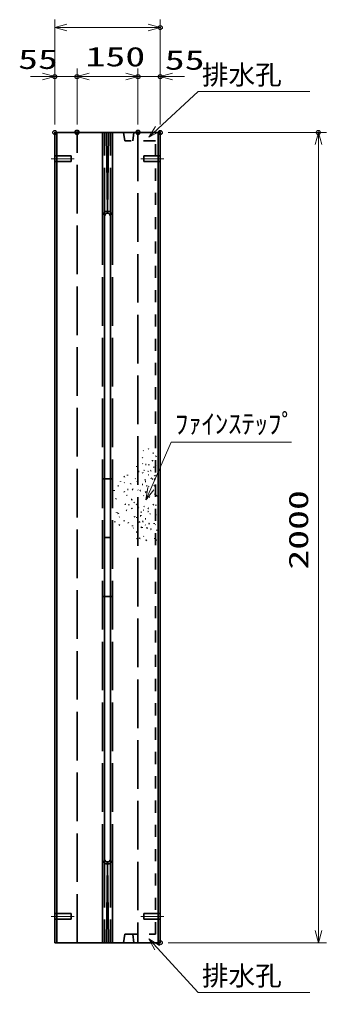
# Model space of a CAD drawing. Units: millimetres on the paper. Extents: x 15 to 1219, y 6 to 859.
# Drawn here: x 114.2 to 152.1, y 423 to 543 of the extents above; entities that cross this region are included whole.
import ezdxf
from ezdxf.enums import TextEntityAlignment as Align

# ---------------------------------------------------------------- set-up
doc = ezdxf.new("R2010")
doc.units = ezdxf.units.MM
doc.header["$PDMODE"] = 32
doc.header["$PDSIZE"] = 0.5
for name, pattern in [('DASHED', [7.5, 6, -1.5]), ('USER1', [18.5, 12, -1.5, 3.5, -1.5]), ('USER2', [3, 1.5, -1.5])]:
    doc.linetypes.add(name, pattern=pattern)
for name, color, linetype, lineweight in [('D-BMK（構造物基準線）', 2, 'USER1', 18), ('D-STR-DIM（寸法）', 7, 'Continuous', 13), ('D-STR-HTXT（WS-旗）', 7, 'Continuous', 13), ('D-STR-HTXT（旗上げ）', 7, 'Continuous', 13), ('D-STR（構造物WS）', 1, 'Continuous', 35), ('D-STR（構造物）', 1, 'Continuous', 35)]:
    doc.layers.add(name, color=color, linetype=linetype, lineweight=lineweight)
doc.layers.add('Defpoints_10', color=151, linetype='Continuous')
doc.styles.add('ＭＳ ゴシック', font='')
doc.styles.get('ＭＳ ゴシック').set_extended_font_data('MS Gothic')

# ---------------------------------------------------------------- blocks, each defined once
blk = doc.blocks.new('_Open30')
at = {"color": 7, "linetype": 'Continuous', "lineweight": 13}
for p, q in [((-1, 0.2679), (0, 0)), ((0, 0), (-1, -0.2679)), ((0, 0), (-1, 0))]:
    blk.add_line(p, q, dxfattribs=at)

msp = doc.modelspace()

# ---------------------------------------------------------------- linework, layer by layer
at = {"layer": 'D-BMK（構造物基準線）'}
for p, q in [((118.138, 525.851), (120.988, 525.851)), ((132.062, 525.851), (129.213, 525.851)), ((118.138, 432.351), (120.988, 432.351)), ((132.062, 432.351), (129.213, 432.351))]:
    msp.add_line(p, q, dxfattribs=at)
at = {"layer": 'D-STR-DIM（寸法）'}
for p, q in [((118.6, 536.998), (118.6, 543.048)), ((131.6, 536.998), (131.6, 543.048)), ((120.1, 542.048), (130.1, 542.048)), ((118.6, 530.101), (118.6, 536.998)), ((121.35, 530.153), (121.35, 536.998)), ((121.35, 530.101), (121.35, 536.998)), ((128.85, 530.101), (128.85, 536.998)), ((128.85, 530.138), (128.85, 536.998)), ((131.6, 530.071), (131.6, 536.998)), ((117.1, 535.998), (115.6, 535.998)), ((118.6, 535.998), (121.35, 535.998)), ((122.85, 535.998), (124.35, 535.998)), ((122.85, 535.998), (127.35, 535.998)), ((127.35, 535.998), (125.85, 535.998)), ((128.85, 535.998), (131.6, 535.998)), ((133.1, 535.998), (134.6, 535.998)), ((132.6, 529.101), (152.104, 529.101)), ((151.104, 430.601), (151.104, 527.601)), ((132.6, 429.101), (152.104, 429.101))]:
    msp.add_line(p, q, dxfattribs=at)
at = {"layer": 'D-STR-HTXT（WS-旗）'}
for points in [[(150.054, 534.147), (136.266, 534.147), (131.308, 529.559)], [(150.054, 422.953), (136.266, 422.953), (131.218, 428.485)]]:
    msp.add_lwpolyline(points, dxfattribs=at)
at = {"layer": 'D-STR-HTXT（旗上げ）'}
msp.add_lwpolyline([(147.773, 490.889), (132.943, 490.889), (130.443, 485.139)], dxfattribs=at)
msp.add_lwpolyline([(147.773, 490.889), (132.943, 490.889), (130.443, 485.139)], dxfattribs=at)
at = {"layer": 'D-STR（構造物WS）', "linetype": 'USER2'}
for p, q in [((127.217, 528.051), (127.079, 529.101)), ((128.35, 529.101), (128.221, 528.051)), ((131.025, 528.051), (127.217, 528.051)), ((131.025, 430.151), (131.025, 528.051)), ((127.079, 429.101), (127.217, 430.151)), ((127.217, 430.151), (131.025, 430.151)), ((128.35, 429.101), (128.221, 430.151))]:
    msp.add_line(p, q, dxfattribs=at)
at = {"layer": 'D-STR（構造物）'}
for p, q in [((118.6, 429.101), (118.6, 529.101)), ((118.6, 529.101), (131.6, 529.101)), ((118.85, 529.101), (118.85, 429.101)), ((124.475, 518.753), (124.475, 529.101)), ((124.475, 518.753), (124.475, 529.101)), ((124.975, 529.101), (125.1, 519.128)), ((125.225, 529.101), (125.1, 519.128)), ((125.725, 518.753), (125.725, 529.101)), ((131.35, 529.101), (131.35, 429.101)), ((131.6, 529.101), (131.6, 429.101)), ((124.725, 518.753), (124.725, 439.45)), ((125.475, 518.753), (125.475, 439.45)), ((130.108, 490.008), (130.165, 490.056)), ((130.108, 490.008), (130.165, 490.056)), ((130.165, 490.056), (130.213, 489.999)), ((130.165, 490.056), (130.213, 489.999)), ((129.368, 488.978), (129.421, 488.925)), ((129.368, 488.978), (129.421, 488.925)), ((129.421, 488.925), (129.474, 488.978)), ((129.421, 488.925), (129.474, 488.978)), ((129.482, 489.833), (129.555, 489.814)), ((129.482, 489.833), (129.555, 489.814)), ((130.683, 489.502), (130.758, 489.502)), ((130.683, 489.502), (130.758, 489.502)), ((131.031, 489.117), (131.084, 489.17)), ((131.031, 489.117), (131.084, 489.17)), ((131.084, 489.17), (131.137, 489.117)), ((131.084, 489.17), (131.137, 489.117)), ((128.714, 487.842), (128.707, 487.917)), ((128.714, 487.842), (128.707, 487.917)), ((129.461, 488.256), (129.396, 488.218)), ((129.461, 488.256), (129.396, 488.218)), ((129.848, 488.106), (129.774, 488.119)), ((129.848, 488.106), (129.774, 488.119)), ((130.187, 488.035), (130.213, 488.105)), ((130.187, 488.035), (130.213, 488.105)), ((130.667, 488.57), (130.594, 488.55)), ((130.667, 488.57), (130.594, 488.55)), ((130.647, 488.642), (130.667, 488.57)), ((130.647, 488.642), (130.667, 488.57)), ((130.784, 487.732), (130.797, 487.806)), ((130.784, 487.732), (130.797, 487.806)), ((130.797, 487.806), (130.871, 487.793)), ((130.797, 487.806), (130.871, 487.793)), ((130.979, 487.932), (131.04, 487.975)), ((130.979, 487.932), (131.04, 487.975)), ((131.04, 487.975), (131.083, 487.914)), ((131.04, 487.975), (131.083, 487.914)), ((127.169, 486.588), (127.116, 486.641)), ((127.169, 486.588), (127.116, 486.641)), ((127.169, 486.588), (127.222, 486.641)), ((127.169, 486.588), (127.222, 486.641)), ((127.585, 486.765), (127.547, 486.829)), ((127.585, 486.765), (127.547, 486.829)), ((128.55, 486.385), (128.492, 486.337)), ((128.55, 486.385), (128.492, 486.337)), ((129.002, 487.244), (128.932, 487.27)), ((129.002, 487.244), (128.932, 487.27)), ((129.415, 487.128), (129.446, 487.06)), ((129.415, 487.128), (129.446, 487.06)), ((129.631, 487.433), (129.57, 487.39)), ((129.631, 487.433), (129.57, 487.39)), ((129.631, 487.433), (129.675, 487.371)), ((129.631, 487.433), (129.675, 487.371)), ((130.065, 487.256), (130.127, 487.299)), ((130.065, 487.256), (130.127, 487.299)), ((130.174, 486.829), (130.099, 486.835)), ((130.174, 486.829), (130.099, 486.835)), ((130.127, 487.299), (130.17, 487.238)), ((130.127, 487.299), (130.17, 487.238)), ((130.396, 487.359), (130.464, 487.391)), ((130.396, 487.359), (130.464, 487.391)), ((130.518, 486.413), (130.469, 486.47)), ((130.518, 486.413), (130.469, 486.47)), ((130.911, 486.681), (130.949, 486.746)), ((130.911, 486.681), (130.949, 486.746)), ((130.949, 486.746), (131.014, 486.708)), ((130.949, 486.746), (131.014, 486.708)), ((125.725, 486.36), (124.475, 486.36)), ((125.725, 486.36), (124.475, 486.36)), ((126.387, 485.498), (126.462, 485.504)), ((126.387, 485.498), (126.462, 485.504)), ((126.696, 486.005), (126.716, 486.077)), ((126.696, 486.005), (126.716, 486.077)), ((127.144, 485.88), (127.209, 485.918)), ((127.144, 485.88), (127.209, 485.918)), ((127.96, 485.767), (127.935, 485.697)), ((127.96, 485.767), (127.935, 485.697)), ((128.735, 486.049), (128.796, 486.006)), ((128.735, 486.049), (128.796, 486.006)), ((128.796, 486.006), (128.753, 485.945)), ((128.796, 486.006), (128.753, 485.945)), ((129.378, 485.648), (129.452, 485.642)), ((129.378, 485.648), (129.452, 485.642)), ((129.742, 486.02), (129.817, 486.02)), ((129.742, 486.02), (129.817, 486.02)), ((129.761, 486.19), (129.748, 486.264)), ((129.761, 486.19), (129.748, 486.264)), ((129.986, 485.498), (129.914, 485.478)), ((129.986, 485.498), (129.914, 485.478)), ((130.148, 485.461), (130.21, 485.418)), ((130.148, 485.461), (130.21, 485.418)), ((130.21, 485.418), (130.167, 485.356)), ((130.21, 485.418), (130.167, 485.356)), ((130.629, 486.355), (130.567, 486.312)), ((130.629, 486.355), (130.567, 486.312)), ((130.672, 486.294), (130.629, 486.355)), ((130.672, 486.294), (130.629, 486.355)), ((130.83, 485.505), (130.903, 485.518)), ((130.83, 485.505), (130.903, 485.518)), ((130.92, 486.303), (130.846, 486.316)), ((130.92, 486.303), (130.846, 486.316)), ((130.903, 485.518), (130.916, 485.444)), ((130.903, 485.518), (130.916, 485.444)), ((130.907, 486.229), (130.92, 486.303)), ((130.907, 486.229), (130.92, 486.303)), ((125.908, 484.883), (125.915, 484.958)), ((125.908, 484.883), (125.915, 484.958)), ((127.162, 484.79), (127.194, 484.722)), ((127.162, 484.79), (127.194, 484.722)), ((127.437, 484.293), (127.495, 484.342)), ((127.437, 484.293), (127.495, 484.342)), ((127.495, 484.342), (127.543, 484.284)), ((127.495, 484.342), (127.543, 484.284)), ((127.652, 485.031), (127.577, 485.037)), ((127.652, 485.031), (127.577, 485.037)), ((128.211, 485.053), (128.143, 485.021)), ((128.211, 485.053), (128.143, 485.021)), ((128.211, 485.053), (128.18, 485.121)), ((128.211, 485.053), (128.18, 485.121)), ((128.899, 484.947), (128.851, 485.005)), ((128.899, 484.947), (128.851, 485.005)), ((129.151, 484.908), (129.086, 484.871)), ((129.151, 484.908), (129.086, 484.871)), ((129.114, 484.973), (129.151, 484.908)), ((129.114, 484.973), (129.151, 484.908)), ((129.592, 484.301), (129.554, 484.236)), ((129.592, 484.301), (129.554, 484.236)), ((129.755, 484.682), (129.828, 484.701)), ((129.755, 484.682), (129.828, 484.701)), ((129.828, 484.701), (129.808, 484.774)), ((129.828, 484.701), (129.808, 484.774)), ((130.269, 484.135), (130.208, 484.092)), ((130.269, 484.135), (130.208, 484.092)), ((130.269, 484.135), (130.312, 484.073)), ((130.269, 484.135), (130.312, 484.073)), ((130.959, 484.45), (130.885, 484.437)), ((130.959, 484.45), (130.885, 484.437)), ((130.972, 484.376), (130.959, 484.45)), ((130.972, 484.376), (130.959, 484.45)), ((131.201, 484.28), (131.14, 484.323)), ((131.201, 484.28), (131.14, 484.323)), ((131.158, 484.218), (131.201, 484.28)), ((131.158, 484.218), (131.201, 484.28)), ((126.127, 483.846), (126.158, 483.914)), ((126.127, 483.846), (126.158, 483.914)), ((127.264, 483.242), (127.264, 483.167)), ((127.339, 483.242), (127.264, 483.242)), ((127.264, 483.242), (127.264, 483.167)), ((127.339, 483.242), (127.264, 483.242)), ((127.732, 483.115), (127.713, 483.187)), ((127.732, 483.115), (127.713, 483.187)), ((128.013, 483.787), (128.088, 483.787)), ((128.013, 483.787), (128.088, 483.787)), ((128.088, 483.787), (128.088, 483.712)), ((128.088, 483.787), (128.088, 483.712)), ((128.413, 483.456), (128.36, 483.403)), ((128.413, 483.456), (128.36, 483.403)), ((128.692, 483.22), (128.635, 483.172)), ((128.692, 483.22), (128.635, 483.172)), ((128.692, 483.22), (128.741, 483.163)), ((128.692, 483.22), (128.741, 483.163)), ((128.877, 482.885), (128.939, 482.841)), ((128.877, 482.885), (128.939, 482.841)), ((128.939, 482.841), (128.896, 482.78)), ((128.939, 482.841), (128.896, 482.78)), ((129.582, 482.892), (129.64, 482.94)), ((129.582, 482.892), (129.64, 482.94)), ((129.64, 482.94), (129.591, 482.997)), ((129.64, 482.94), (129.591, 482.997)), ((130.015, 483.945), (130.002, 483.871)), ((130.015, 483.945), (130.002, 483.871)), ((130.71, 483.147), (130.771, 483.19)), ((130.71, 483.147), (130.771, 483.19)), ((130.771, 483.19), (130.814, 483.129)), ((130.771, 483.19), (130.814, 483.129)), ((131.063, 483.138), (131.05, 483.064)), ((131.063, 483.138), (131.05, 483.064)), ((126.219, 482.183), (126.2, 482.256)), ((126.219, 482.183), (126.2, 482.256)), ((126.403, 482.096), (126.338, 482.058)), ((126.403, 482.096), (126.338, 482.058)), ((126.403, 482.096), (126.441, 482.031)), ((126.403, 482.096), (126.441, 482.031)), ((126.527, 481.627), (126.58, 481.68)), ((126.527, 481.627), (126.58, 481.68)), ((127.401, 482.471), (127.471, 482.446)), ((127.401, 482.471), (127.471, 482.446)), ((128.115, 482.722), (128.047, 482.691)), ((128.115, 482.722), (128.047, 482.691)), ((128.147, 482.654), (128.115, 482.722)), ((128.147, 482.654), (128.115, 482.722)), ((128.445, 481.705), (128.377, 481.674)), ((128.445, 481.705), (128.377, 481.674)), ((128.477, 481.637), (128.445, 481.705)), ((128.477, 481.637), (128.445, 481.705)), ((128.723, 481.603), (128.698, 481.533)), ((128.723, 481.603), (128.698, 481.533)), ((129.218, 481.806), (129.145, 481.786)), ((129.218, 481.806), (129.145, 481.786)), ((129.273, 482.254), (129.198, 482.254)), ((129.273, 482.254), (129.198, 482.254)), ((129.199, 481.878), (129.218, 481.806)), ((129.199, 481.878), (129.218, 481.806)), ((129.595, 482.477), (129.52, 482.484)), ((129.595, 482.477), (129.52, 482.484)), ((130.129, 482.333), (130.056, 482.314)), ((130.129, 482.333), (130.056, 482.314)), ((130.149, 482.707), (130.076, 482.726)), ((130.149, 482.707), (130.076, 482.726)), ((130.129, 482.634), (130.149, 482.707)), ((130.129, 482.634), (130.149, 482.707)), ((130.148, 482.261), (130.129, 482.333)), ((130.148, 482.261), (130.129, 482.333)), ((130.315, 481.976), (130.372, 482.024)), ((130.315, 481.976), (130.372, 482.024)), ((130.372, 482.024), (130.324, 482.081)), ((130.372, 482.024), (130.324, 482.081)), ((131.068, 481.941), (131.062, 481.867)), ((131.068, 481.941), (131.062, 481.867)), ((125.984, 481.072), (126.016, 481.004)), ((125.984, 481.072), (126.016, 481.004)), ((126.507, 480.648), (126.565, 480.696)), ((126.507, 480.648), (126.565, 480.696)), ((126.565, 480.696), (126.613, 480.639)), ((126.565, 480.696), (126.613, 480.639)), ((127.144, 481.135), (127.163, 481.207)), ((127.144, 481.135), (127.163, 481.207)), ((127.664, 480.973), (127.67, 480.898)), ((127.664, 480.973), (127.67, 480.898)), ((128.189, 480.601), (128.189, 480.526)), ((128.189, 480.601), (128.189, 480.526)), ((129.065, 481.053), (128.993, 481.073)), ((129.065, 481.053), (128.993, 481.073)), ((129.046, 480.981), (129.065, 481.053)), ((129.046, 480.981), (129.065, 481.053)), ((129.289, 480.37), (129.241, 480.428)), ((129.289, 480.37), (129.241, 480.428)), ((129.486, 481.105), (129.433, 481.158)), ((129.486, 481.105), (129.433, 481.158)), ((129.433, 481.052), (129.486, 481.105)), ((129.433, 481.052), (129.486, 481.105)), ((129.803, 480.652), (129.735, 480.683)), ((129.803, 480.652), (129.735, 480.683)), ((129.743, 481.431), (129.818, 481.431)), ((129.743, 481.431), (129.818, 481.431)), ((130.255, 480.823), (130.183, 480.842)), ((130.255, 480.823), (130.183, 480.842)), ((130.255, 480.823), (130.236, 480.75)), ((130.255, 480.823), (130.236, 480.75)), ((130.839, 480.82), (130.846, 480.895)), ((130.839, 480.82), (130.846, 480.895)), ((131.035, 480.668), (130.987, 480.725)), ((131.035, 480.668), (130.987, 480.725)), ((128.305, 480.308), (128.252, 480.255)), ((128.305, 480.308), (128.252, 480.255)), ((128.735, 479.777), (128.66, 479.777)), ((128.735, 479.777), (128.66, 479.777)), ((128.735, 479.852), (128.735, 479.777)), ((128.735, 479.852), (128.735, 479.777)), ((129.289, 480.37), (129.231, 480.322)), ((129.289, 480.37), (129.231, 480.322)), ((129.379, 480.295), (129.379, 480.37)), ((129.379, 480.295), (129.379, 480.37)), ((129.539, 479.274), (129.592, 479.221)), ((129.539, 479.274), (129.592, 479.221)), ((129.91, 480.294), (129.985, 480.288)), ((129.91, 480.294), (129.985, 480.288)), ((129.985, 480.288), (129.978, 480.213)), ((129.985, 480.288), (129.978, 480.213)), ((130.478, 480.14), (130.421, 480.091)), ((130.478, 480.14), (130.421, 480.091)), ((130.43, 480.197), (130.478, 480.14)), ((130.43, 480.197), (130.478, 480.14)), ((131.168, 479.983), (131.174, 480.057)), ((131.168, 479.983), (131.174, 480.057)), ((124.725, 479.101), (125.475, 479.101)), ((124.725, 479.101), (125.475, 479.101)), ((128.719, 478.998), (128.687, 478.93)), ((128.719, 478.998), (128.687, 478.93)), ((129.084, 479.015), (129.031, 479.068)), ((129.084, 479.015), (129.031, 479.068)), ((129.031, 478.962), (129.084, 479.015)), ((129.031, 478.962), (129.084, 479.015)), ((129.841, 478.799), (129.909, 478.768)), ((129.841, 478.799), (129.909, 478.768)), ((129.909, 478.768), (129.877, 478.7)), ((129.909, 478.768), (129.877, 478.7)), ((130.945, 478.936), (130.952, 479.011)), ((130.945, 478.936), (130.952, 479.011)), ((131.084, 478.735), (131.142, 478.784)), ((131.084, 478.735), (131.142, 478.784)), ((131.142, 478.784), (131.093, 478.841)), ((131.142, 478.784), (131.093, 478.841)), ((124.475, 471.842), (125.725, 471.842)), ((124.475, 471.842), (125.725, 471.842)), ((124.475, 439.45), (124.475, 429.101)), ((124.975, 429.101), (125.1, 439.075)), ((124.975, 429.101), (125.1, 439.075)), ((125.225, 429.101), (125.1, 439.075)), ((125.225, 429.101), (125.1, 439.075)), ((125.725, 439.45), (125.725, 429.101)), ((131.6, 429.101), (118.6, 429.101))]:
    msp.add_line(p, q, dxfattribs=at)
at = {"layer": 'D-STR（構造物）', "linetype": 'DASHED'}
for p, q in [((121.35, 429.101), (121.35, 529.101)), ((124.725, 518.753), (124.725, 529.101)), ((125.475, 518.753), (125.475, 529.101)), ((128.85, 529.101), (128.85, 429.101)), ((118.6, 526.201), (120.6, 526.201)), ((120.6, 525.501), (120.6, 526.201)), ((129.6, 525.501), (129.6, 526.201)), ((131.6, 526.201), (129.6, 526.201)), ((118.6, 525.501), (120.6, 525.501)), ((131.6, 525.501), (129.6, 525.501)), ((124.475, 518.753), (124.475, 439.45)), ((125.725, 518.753), (125.725, 439.45)), ((124.725, 439.45), (124.725, 429.101)), ((125.475, 439.45), (125.475, 429.101)), ((118.6, 432.701), (120.6, 432.701)), ((120.6, 432.701), (120.6, 432.001)), ((131.6, 432.701), (129.6, 432.701)), ((129.6, 432.701), (129.6, 432.001)), ((118.6, 432.001), (120.6, 432.001)), ((131.6, 432.001), (129.6, 432.001))]:
    msp.add_line(p, q, dxfattribs=at)
for centre, start, end in [((125.1, 518.753), 0, 180), ((125.1, 439.45), 180, 0)]:
    msp.add_arc(centre, 0.625, start, end, dxfattribs=at)
at = {"layer": 'D-STR（構造物）'}
for centre, start, end in [((125.1, 518.753), 0, 180), ((125.1, 439.45), 180, 0)]:
    msp.add_arc(centre, 0.375, start, end, dxfattribs=at)
at = {"layer": 'Defpoints_10'}
for p in [(131.6, 542.048), (118.6, 535.998), (121.35, 535.998), (128.85, 535.998), (131.6, 535.998), (131.6, 535.998), (118.6, 529.101), (121.35, 529.153), (121.35, 529.101), (128.85, 529.138), (128.85, 529.101), (131.6, 529.101), (131.6, 529.071), (151.104, 529.101), (131.6, 429.101)]:
    msp.add_point(p, dxfattribs=at)

# ---------------------------------------------------------------- block references
at = {"layer": 'D-STR-DIM（寸法）', "xscale": 1.5, "yscale": 1.5}
for p, rotation in [((118.6, 542.048), 180), ((121.35, 535.998), 180), ((121.35, 535.998), 180), ((131.6, 535.998), 180), ((151.104, 529.101), 90), ((151.104, 429.101), 270)]:
    msp.add_blockref('_Open30', p, dxfattribs=dict(at, rotation=rotation))
for p in [(131.6, 542.048), (118.6, 535.998), (128.85, 535.998), (128.85, 535.998)]:
    msp.add_blockref('_Open30', p, dxfattribs=at)
at = {"layer": 'D-STR-HTXT（WS-旗）', "xscale": 1.5, "yscale": 1.5}
for p, rotation in [((130.207, 528.54), 222.78711), ((130.207, 429.593), 132.37661)]:
    msp.add_blockref('_Open30', p, dxfattribs=dict(at, rotation=rotation))
at = {"layer": 'D-STR-HTXT（旗上げ）', "xscale": 1.5, "yscale": 1.5, "rotation": 246.50838}
msp.add_blockref('_Open30', (129.846, 483.763), dxfattribs=at)
msp.add_blockref('_Open30', (129.846, 483.763), dxfattribs=at)

# ---------------------------------------------------------------- texts
at = {"layer": 'D-STR-DIM（寸法）', "style": 'ＭＳ ゴシック', "width": 1.5}
for s, p in [('55', (114.081, 536.216)), ('150', (122.392, 536.535)), ('55', (132.165, 536.122))]:
    msp.add_text(s, height=2.405, dxfattribs=at).set_placement(p, align=Align.BOTTOM_LEFT)
msp.add_text('2000', height=2.405, rotation=90, dxfattribs=at).set_placement((150.566, 475.143), align=Align.BOTTOM_LEFT)
at = {"layer": 'D-STR-HTXT（WS-旗）', "style": 'ＭＳ ゴシック'}
for p in [(136.746, 534.299), (136.746, 423.105)]:
    msp.add_text('排水孔', height=2.405, dxfattribs=at).set_placement(p, align=Align.BOTTOM_LEFT)
at = {"layer": 'D-STR-HTXT（旗上げ）', "style": 'ＭＳ ゴシック'}
msp.add_text('ﾌｧｲﾝｽﾃｯﾌﾟ', height=2.405, dxfattribs=at).set_placement((133.422, 491.213), align=Align.BOTTOM_LEFT)
msp.add_text('ﾌｧｲﾝｽﾃｯﾌﾟ', height=2.405, dxfattribs=at).set_placement((133.422, 491.213), align=Align.BOTTOM_LEFT)

doc.saveas('drawing.dxf')
